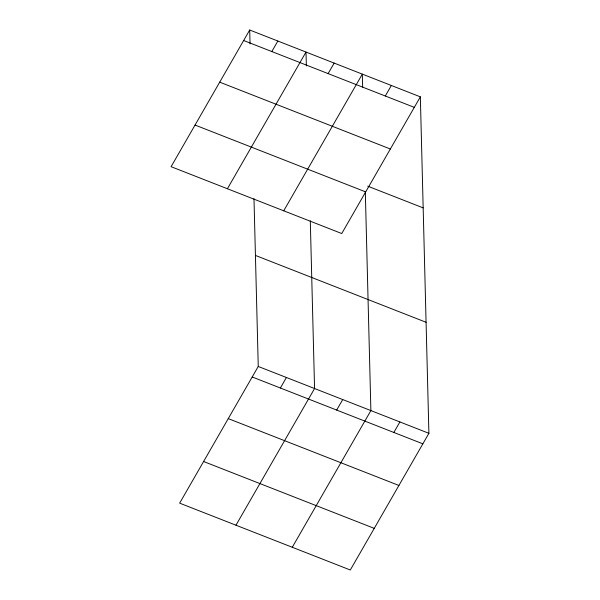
<?xml version="1.0" encoding="UTF-8"?>
<svg xmlns="http://www.w3.org/2000/svg" width="600" height="600" viewBox="0 0 600 600"><rect width="100%" height="100%" fill="white"/><g stroke="black" fill="none" stroke-linecap="round" stroke-linejoin="round"><path stroke-width="0.9" d="M249.697 30L171.097 166.688L341.745 233.535L420.345 96.847L249.697 30L250.05 43.883M271.808 51.547L277.853 41.032M227.415 188.745L306.007 52.057L306.36 65.94M328.118 73.605L334.17 63.09M283.725 210.81L362.325 74.123L362.655 87.075M385.29 96L391.335 85.485M253.987 198.69L258.255 366.465L179.655 503.153L350.303 570L428.903 433.312L420.345 96.847M280.365 388.005L286.41 377.49M235.972 525.21L314.565 388.522L310.298 220.748M336.675 410.07L342.728 399.555M292.282 547.268L370.882 410.58L365.31 191.558M393.847 432.465L399.893 421.95M243.653 40.515L414.3 107.363M219.705 82.155L390.36 149.002M367.71 186.157L423.173 207.885M195.038 125.047L365.692 191.903M255.428 255.428L426.082 322.282M258.255 366.465L428.903 433.312M252.21 376.98L422.857 443.827M228.263 418.612L398.918 485.467M203.595 461.513L374.243 528.36"/></g></svg>
